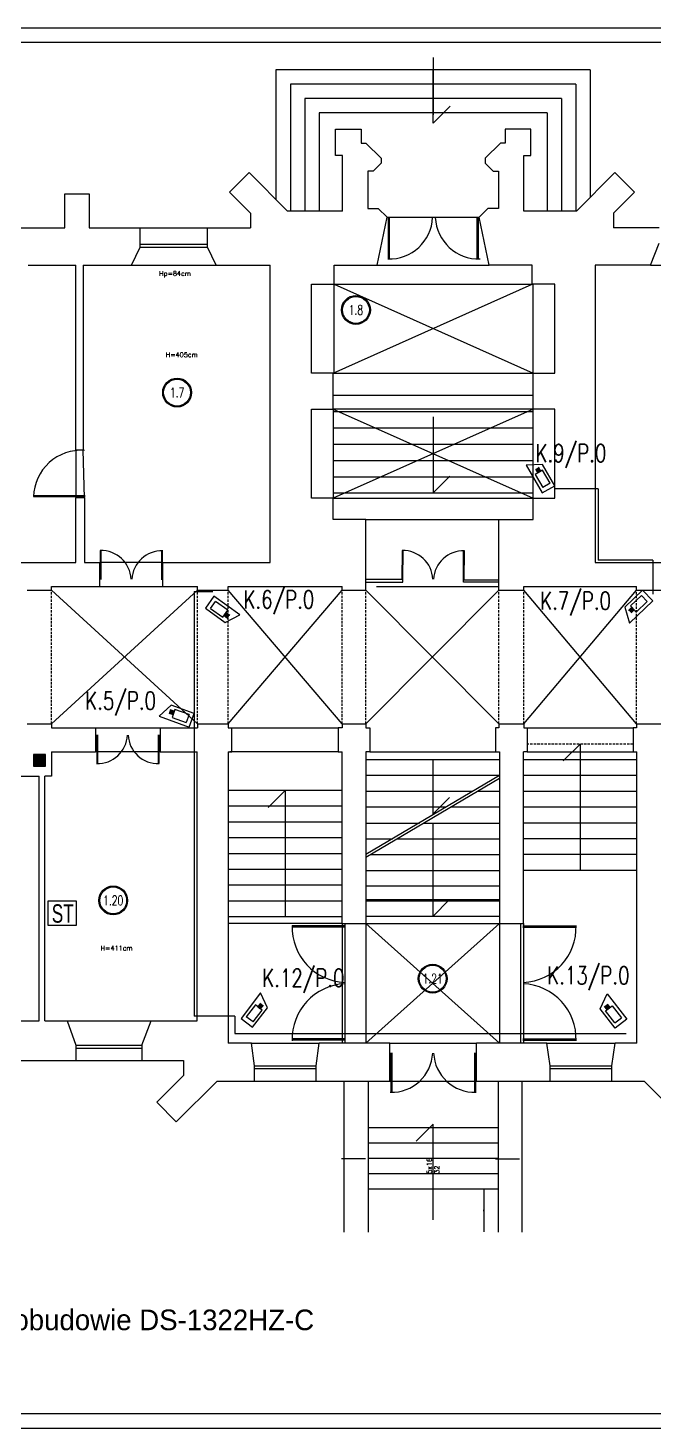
# Model space of a CAD drawing. Header units: millimetres. Extents: x 1324 to 4111, y 907 to 64537.
# Drawn here: x 1573.5 to 1704.3, y 1545.8 to 1838.2 of the extents above; entities that cross this region are included whole.
import ezdxf
from ezdxf.enums import TextEntityAlignment as Align

# ---------------------------------------------------------------- set-up
doc = ezdxf.new("R2010")
doc.units = ezdxf.units.MM
doc.linetypes.add('DASHED', pattern=[0.75, 0.5, -0.25])
for name, color, linetype in [('_______CCTV', 7, 'Continuous'), ('ELEKTRYK', 5, 'Continuous'), ('ELKOS', 5, 'Continuous'), ('podkład', 8, 'Continuous'), ('TABELKI', 7, 'Continuous'), ('XIE-struktura opis', 7, 'Continuous')]:
    doc.layers.add(name, color=color, linetype=linetype)
doc.layers.add('E-Gniazda', color=5, linetype='Continuous', lineweight=30)
doc.styles.add('NIMBUSAN', font='ne19001d.ttf')
doc.styles.add('OPIS_CIENKI', font='romans.shx', dxfattribs={"width": 0.75, "height": 2})
doc.styles.add('ROMAND', font='romand')

msp = doc.modelspace()

# ---------------------------------------------------------------- hatches: boundary and pattern name
at = {"layer": '_______CCTV'}
for points in [[(1679.99, 1745.27), (1679.52, 1746.09), (1680.15, 1746.46), (1680.63, 1745.64)], [(1700.15, 1716.67), (1699.47, 1716.02), (1698.96, 1716.55), (1699.64, 1717.2)], [(1614.87, 1716.07), (1615.63, 1715.52), (1615.2, 1714.93), (1614.44, 1715.48)], [(1603.8, 1694.8), (1602.91, 1695.12), (1603.16, 1695.81), (1604.04, 1695.49)], [(1621.51, 1633.78), (1622.08, 1634.53), (1622.66, 1634.08), (1622.09, 1633.33)], [(1695.06, 1633.58), (1694.49, 1634.33), (1693.91, 1633.88), (1694.48, 1633.13)]]:
    msp.add_hatch(color=256, dxfattribs=at).paths.add_polyline_path(points)
at = {"layer": 'podkład'}
msp.add_hatch(color=8, dxfattribs=at).paths.add_polyline_path([(1577.14, 1686.49), (1574.64, 1686.49), (1574.64, 1683.99), (1577.14, 1683.99)])

# ---------------------------------------------------------------- linework, layer by layer
at = {"layer": '_______CCTV', "color": 6}
for p, q in [((1680.97, 1747.05), (1677.55, 1746.88)), ((1677.55, 1746.88), (1680.9, 1741.09)), ((1683.54, 1742.61), (1680.97, 1747.05)), ((1680.9, 1741.09), (1683.54, 1742.61)), ((1701.9, 1720.75), (1698.19, 1717.21)), ((1704, 1718.54), (1701.9, 1720.75)), ((1612.32, 1719.52), (1610.54, 1717.05)), ((1610.54, 1717.05), (1614.7, 1714.05)), ((1617.75, 1715.6), (1612.32, 1719.52)), ((1698.19, 1717.21), (1699.16, 1713.92)), ((1699.16, 1713.92), (1704, 1718.54)), ((1614.7, 1714.05), (1617.75, 1715.6)), ((1603.4, 1696.79), (1600.89, 1694.45)), ((1608.22, 1695.05), (1603.4, 1696.79)), ((1600.89, 1694.45), (1607.19, 1692.19)), ((1607.19, 1692.19), (1608.22, 1695.05)), ((1622.06, 1636.65), (1617.99, 1631.34)), ((1623.53, 1633.55), (1622.06, 1636.65)), ((1693.04, 1633.35), (1694.51, 1636.45)), ((1694.51, 1636.45), (1698.58, 1631.14)), ((1620.41, 1629.48), (1623.53, 1633.55)), ((1696.16, 1629.28), (1693.04, 1633.35)), ((1617.99, 1631.34), (1620.41, 1629.48)), ((1698.58, 1631.14), (1696.16, 1629.28))]:
    msp.add_line(p, q, dxfattribs=at)
at = {"layer": '_______CCTV'}
for p, q in [((1679.52, 1746.09), (1679.99, 1745.27)), ((1680.63, 1745.64), (1680.15, 1746.46)), ((1680.99, 1745.85), (1679.45, 1744.96)), ((1679.45, 1744.96), (1681.02, 1742.24)), ((1679.99, 1745.27), (1680.63, 1745.64)), ((1682.56, 1743.13), (1680.99, 1745.85)), ((1682.56, 1743.13), (1681.02, 1742.24)), ((1701.63, 1719.67), (1699.35, 1717.51)), ((1701.63, 1719.67), (1702.85, 1718.38)), ((1611.65, 1716.97), (1612.69, 1718.42)), ((1611.65, 1716.97), (1614.19, 1715.14)), ((1615.23, 1716.58), (1612.69, 1718.42)), ((1699.64, 1717.2), (1698.96, 1716.55)), ((1699.35, 1717.51), (1700.58, 1716.22)), ((1699.47, 1716.02), (1700.15, 1716.67)), ((1700.15, 1716.67), (1699.64, 1717.2)), ((1700.58, 1716.22), (1702.85, 1718.38)), ((1614.19, 1715.14), (1615.23, 1716.58)), ((1614.87, 1716.07), (1614.44, 1715.48)), ((1614.44, 1715.48), (1615.2, 1714.93)), ((1615.63, 1715.52), (1614.87, 1716.07)), ((1602.91, 1695.12), (1603.8, 1694.8)), ((1604.04, 1695.49), (1603.16, 1695.81)), ((1604.19, 1695.88), (1603.58, 1694.21)), ((1603.58, 1694.21), (1606.54, 1693.14)), ((1603.8, 1694.8), (1604.04, 1695.49)), ((1607.14, 1694.82), (1604.19, 1695.88)), ((1607.14, 1694.82), (1606.54, 1693.14)), ((1621.01, 1634.16), (1619.1, 1631.67)), ((1620.51, 1630.59), (1622.42, 1633.08)), ((1622.42, 1633.08), (1621.01, 1634.16)), ((1622.08, 1634.53), (1621.51, 1633.78)), ((1621.51, 1633.78), (1622.09, 1633.33)), ((1622.09, 1633.33), (1622.66, 1634.08)), ((1694.48, 1633.13), (1693.91, 1633.88)), ((1694.15, 1632.88), (1695.56, 1633.96)), ((1696.06, 1630.39), (1694.15, 1632.88)), ((1695.06, 1633.58), (1694.48, 1633.13)), ((1694.49, 1634.33), (1695.06, 1633.58)), ((1695.56, 1633.96), (1697.47, 1631.47)), ((1620.51, 1630.59), (1619.1, 1631.67)), ((1696.06, 1630.39), (1697.47, 1631.47))]:
    msp.add_line(p, q, dxfattribs=at)
at = {"layer": 'DEFPOINTS', "color": 7}
for p, q in [((1982.01, 1838.21), (1326.01, 1838.21)), ((1326.01, 1545.77), (1982.01, 1545.77))]:
    msp.add_line(p, q, dxfattribs=at)
at = {"layer": 'E-Gniazda', "color": 5}
for p, q in [((1577.71, 1655.87), (1583.52, 1655.87)), ((1577.71, 1650.72), (1577.71, 1655.87)), ((1583.52, 1655.87), (1583.52, 1650.72)), ((1583.52, 1650.72), (1577.71, 1650.72))]:
    msp.add_line(p, q, dxfattribs=at)
at = {"layer": 'ELEKTRYK', "color": 4}
for p, q in [((1692.62, 1741.94), (1683.54, 1741.94)), ((1692.62, 1741.94), (1692.62, 1727.08)), ((1704, 1727.08), (1692.62, 1727.08)), ((1704, 1727.08), (1704, 1719.98)), ((1608.22, 1720.49), (1612.09, 1720.49)), ((1608.22, 1720.49), (1608.22, 1631.82)), ((1616.71, 1631.82), (1608.22, 1631.82)), ((1616.71, 1631.82), (1616.71, 1628.15)), ((1616.71, 1628.15), (1698.43, 1628.15))]:
    msp.add_line(p, q, dxfattribs=at)
at = {"layer": 'podkład', "color": 8}
for p, q in [((1658.13, 1832.08), (1658.13, 1820.08)), ((1690.97, 1829.48), (1625.3, 1829.48)), ((1625.3, 1829.48), (1625.3, 1802.42)), ((1658.13, 1818.31), (1658.13, 1829.48)), ((1690.97, 1829.48), (1690.97, 1802.9)), ((1687.97, 1826.48), (1628.3, 1826.48)), ((1628.3, 1826.48), (1628.3, 1799.98)), ((1687.97, 1826.48), (1687.97, 1799.98)), ((1684.97, 1823.48), (1631.3, 1823.48)), ((1631.3, 1823.48), (1631.3, 1799.98)), ((1684.97, 1823.48), (1684.97, 1799.98)), ((1681.97, 1820.48), (1634.3, 1820.48)), ((1634.3, 1820.48), (1634.3, 1799.98)), ((1658.13, 1818.31), (1661.67, 1821.85)), ((1681.97, 1820.48), (1681.97, 1799.98)), ((1637.7, 1811.58), (1637.7, 1817.08)), ((1637.7, 1817.08), (1643.1, 1817.08)), ((1643.1, 1817.08), (1643.1, 1814.18)), ((1678.57, 1817.08), (1673.17, 1817.08)), ((1673.17, 1817.08), (1673.17, 1814.18)), ((1678.57, 1811.58), (1678.57, 1817.08)), ((1643.1, 1814.18), (1644.1, 1814.18)), ((1644.1, 1814.18), (1647.28, 1811)), ((1672.17, 1814.18), (1668.98, 1811)), ((1673.17, 1814.18), (1672.17, 1814.18)), ((1639.2, 1811.58), (1637.7, 1811.58)), ((1639.2, 1799.98), (1639.2, 1811.58)), ((1647.28, 1811), (1647.28, 1810)), ((1668.98, 1811), (1668.98, 1810)), ((1677.07, 1799.98), (1677.07, 1811.58)), ((1677.07, 1811.58), (1678.57, 1811.58)), ((1615.61, 1803.91), (1619.71, 1808.01)), ((1619.71, 1808.01), (1627.73, 1799.98)), ((1645.58, 1808.31), (1644.48, 1808.31)), ((1644.48, 1808.31), (1644.48, 1800.51)), ((1647.28, 1810), (1645.58, 1808.31)), ((1668.98, 1810), (1670.68, 1808.31)), ((1670.68, 1808.31), (1671.78, 1808.31)), ((1671.78, 1808.31), (1671.78, 1800.51)), ((1688.05, 1799.98), (1696.07, 1808.01)), ((1696.07, 1808.01), (1700.17, 1803.91)), ((1581.19, 1796.45), (1581.19, 1803.54)), ((1581.19, 1803.54), (1586.29, 1803.54)), ((1586.29, 1803.54), (1586.29, 1796.45)), ((1619.99, 1799.52), (1615.61, 1803.91)), ((1700.17, 1803.91), (1695.79, 1799.53)), ((1619.99, 1799.52), (1619.99, 1796.45)), ((1639.2, 1799.98), (1627.73, 1799.98)), ((1644.48, 1800.51), (1646.68, 1800.51)), ((1646.42, 1788.68), (1648.52, 1798.67)), ((1646.68, 1800.51), (1648.52, 1798.67)), ((1648.52, 1798.67), (1667.74, 1798.67)), ((1648.74, 1798.7), (1648.74, 1789.96)), ((1648.96, 1798.7), (1648.96, 1789.96)), ((1667.29, 1798.7), (1667.29, 1789.96)), ((1667.51, 1798.7), (1667.51, 1789.96)), ((1669.58, 1800.51), (1667.74, 1798.67)), ((1669.84, 1788.68), (1667.74, 1798.67)), ((1671.78, 1800.51), (1669.58, 1800.51)), ((1688.05, 1799.98), (1677.07, 1799.98)), ((1695.79, 1799.53), (1695.79, 1796.45)), ((1571.69, 1796.45), (1581.19, 1796.45)), ((1586.29, 1796.45), (1590.39, 1796.45)), ((1590.39, 1796.45), (1596.89, 1796.45)), ((1596.89, 1792.45), (1596.89, 1796.45)), ((1596.89, 1796.45), (1610.99, 1796.45)), ((1610.99, 1796.45), (1619.99, 1796.45)), ((1610.99, 1792.45), (1610.99, 1796.45)), ((1705.34, 1796.45), (1695.79, 1796.45)), ((1596.89, 1793.05), (1610.99, 1793.05)), ((1703.54, 1788.65), (1705.34, 1793.25)), ((1595.09, 1788.65), (1596.89, 1792.45)), ((1596.89, 1792.45), (1610.99, 1792.45)), ((1612.79, 1788.65), (1610.99, 1792.45)), ((1573.49, 1788.65), (1583.49, 1788.65)), ((1583.5, 1750), (1583.49, 1788.65)), ((1584.99, 1788.65), (1585, 1750)), ((1584.99, 1788.65), (1595.09, 1788.65)), ((1595.09, 1788.65), (1612.79, 1788.65)), ((1612.79, 1788.65), (1624.09, 1788.65)), ((1624.09, 1726.55), (1624.09, 1788.65)), ((1637.42, 1784.68), (1637.42, 1788.68)), ((1637.42, 1788.68), (1646.42, 1788.68)), ((1646.42, 1788.68), (1669.84, 1788.68)), ((1678.84, 1788.68), (1669.84, 1788.68)), ((1678.84, 1784.68), (1678.84, 1788.68)), ((1703.54, 1788.65), (1691.99, 1788.65)), ((1691.99, 1788.65), (1691.99, 1726.55)), ((1703.54, 1788.65), (1719.84, 1788.65)), ((1632.72, 1766.08), (1632.72, 1784.68)), ((1632.72, 1784.68), (1637.42, 1784.68)), ((1637.22, 1766.08), (1678.84, 1784.68)), ((1637.42, 1766.08), (1637.42, 1784.68)), ((1637.42, 1784.68), (1678.84, 1784.68)), ((1637.42, 1784.68), (1679.04, 1766.08)), ((1683.54, 1784.68), (1678.84, 1784.68)), ((1679.04, 1766.08), (1679.04, 1784.68)), ((1683.54, 1766.08), (1683.54, 1784.68)), ((1637.22, 1766.08), (1632.72, 1766.08)), ((1637.22, 1758.58), (1637.22, 1766.08)), ((1637.22, 1766.08), (1679.04, 1766.08)), ((1679.04, 1758.58), (1679.04, 1766.08)), ((1679.04, 1766.08), (1683.54, 1766.08)), ((1637.22, 1761.48), (1679.04, 1761.48)), ((1632.72, 1739.98), (1632.72, 1758.58)), ((1632.72, 1758.58), (1637.22, 1758.58)), ((1679.04, 1758.58), (1637.22, 1758.58)), ((1637.22, 1758.58), (1637.22, 1739.98)), ((1637.22, 1758.58), (1679.02, 1739.98)), ((1637.22, 1758.08), (1679.04, 1758.08)), ((1679.04, 1758.58), (1637.25, 1739.98)), ((1679.02, 1739.98), (1679.02, 1758.58)), ((1683.54, 1758.58), (1679.04, 1758.58)), ((1683.54, 1739.98), (1683.54, 1758.58)), ((1637.22, 1754.68), (1679.02, 1754.68)), ((1658.13, 1756.98), (1658.13, 1741.09)), ((1583.5, 1750), (1583.49, 1740.05)), ((1585, 1750), (1583.5, 1750)), ((1585.29, 1740.05), (1585, 1750)), ((1637.22, 1751.28), (1679.02, 1751.28)), ((1637.22, 1747.88), (1679.02, 1747.88)), ((1637.22, 1744.48), (1679.02, 1744.48)), ((1658.12, 1741.08), (1661.65, 1744.62)), ((1585.43, 1740.31), (1574.64, 1740.31)), ((1585.43, 1740.48), (1574.65, 1740.48)), ((1583.49, 1726.55), (1583.49, 1740.05)), ((1585.29, 1740.05), (1583.49, 1740.05)), ((1585.29, 1740.05), (1585.29, 1726.55)), ((1637.22, 1741.08), (1679.02, 1741.08)), ((1637.25, 1739.98), (1632.72, 1739.98)), ((1637.25, 1735.55), (1637.25, 1739.98)), ((1637.25, 1739.98), (1679.02, 1739.98)), ((1679.02, 1735.55), (1679.02, 1739.98)), ((1679.02, 1739.98), (1683.54, 1739.98)), ((1644.09, 1735.55), (1637.25, 1735.55)), ((1644.09, 1726.55), (1644.09, 1735.55)), ((1644.09, 1735.55), (1671.89, 1735.55)), ((1671.89, 1726.55), (1671.89, 1735.55)), ((1671.89, 1735.55), (1679.02, 1735.55)), ((1588.62, 1723.02), (1588.65, 1729.06)), ((1588.77, 1723.02), (1588.8, 1729.06)), ((1601.42, 1722.95), (1601.45, 1728.99)), ((1601.57, 1722.95), (1601.6, 1728.99)), ((1651.66, 1723.02), (1651.7, 1729.06)), ((1651.81, 1723.02), (1651.85, 1729.06)), ((1664.47, 1722.95), (1664.5, 1728.99)), ((1664.62, 1722.95), (1664.65, 1728.98)), ((1543.79, 1726.55), (1583.49, 1726.55)), ((1585.29, 1726.55), (1588.49, 1726.55)), ((1588.49, 1721.54), (1588.49, 1726.55)), ((1601.69, 1726.55), (1588.49, 1726.55)), ((1601.69, 1726.55), (1624.09, 1726.55)), ((1601.69, 1721.54), (1601.69, 1726.55)), ((1644.09, 1721.54), (1644.09, 1726.55)), ((1671.89, 1721.54), (1671.89, 1726.55)), ((1691.99, 1726.55), (1713.99, 1726.55)), ((1651.81, 1723.02), (1644.09, 1723.02)), ((1651.81, 1722.42), (1651.81, 1723.02)), ((1664.45, 1722.42), (1664.45, 1723.02)), ((1664.47, 1722.95), (1671.89, 1722.95)), ((1573.29, 1720.75), (1578.39, 1720.75)), ((1578.39, 1721.54), (1588.49, 1721.54)), ((1578.39, 1720.75), (1578.39, 1721.54)), ((1578.39, 1692.85), (1608.89, 1720.75)), ((1608.89, 1692.85), (1578.39, 1720.75)), ((1588.49, 1721.54), (1601.69, 1721.54)), ((1601.69, 1721.54), (1608.89, 1721.54)), ((1608.89, 1720.75), (1608.89, 1721.54)), ((1608.89, 1720.75), (1615.29, 1720.75)), ((1615.29, 1721.54), (1639.09, 1721.54)), ((1615.29, 1720.75), (1615.29, 1721.54)), ((1615.29, 1692.85), (1639.09, 1720.75)), ((1639.09, 1692.85), (1615.29, 1720.75)), ((1639.09, 1720.75), (1639.09, 1721.54)), ((1639.09, 1720.75), (1644.09, 1720.75)), ((1644.09, 1722.42), (1651.81, 1722.42)), ((1644.09, 1720.75), (1644.09, 1721.54)), ((1644.09, 1692.85), (1671.89, 1720.75)), ((1671.89, 1692.85), (1644.09, 1720.75)), ((1646.33, 1721.54), (1671.89, 1721.54)), ((1671.89, 1722.42), (1664.45, 1722.42)), ((1671.89, 1720.75), (1671.89, 1721.54)), ((1671.89, 1720.75), (1677.09, 1720.75)), ((1677.09, 1721.54), (1700.59, 1721.54)), ((1677.09, 1720.75), (1677.09, 1721.54)), ((1677.09, 1692.85), (1700.59, 1720.75)), ((1700.59, 1692.85), (1677.09, 1720.75)), ((1700.59, 1720.75), (1700.59, 1721.54)), ((1700.59, 1720.75), (1707.19, 1720.75)), ((1573.29, 1692.85), (1578.39, 1692.85)), ((1578.39, 1692.85), (1578.39, 1692.04)), ((1578.39, 1692.04), (1587.59, 1692.04)), ((1587.59, 1692.04), (1587.59, 1687.04)), ((1587.59, 1692.04), (1601.09, 1692.04)), ((1587.86, 1690.59), (1587.86, 1684.56)), ((1588.01, 1690.59), (1588.01, 1684.55)), ((1600.66, 1690.59), (1600.66, 1684.55)), ((1600.81, 1690.59), (1600.81, 1684.56)), ((1601.09, 1692.04), (1608.89, 1692.04)), ((1601.09, 1692.04), (1601.09, 1687.04)), ((1608.89, 1692.85), (1615.29, 1692.85)), ((1608.89, 1692.85), (1608.89, 1692.04)), ((1615.29, 1692.85), (1615.29, 1692.04)), ((1615.29, 1692.04), (1616.09, 1692.04)), ((1616.09, 1687.04), (1616.09, 1692.04)), ((1616.09, 1692.04), (1638.29, 1692.04)), ((1639.09, 1692.04), (1638.29, 1692.04)), ((1638.29, 1692.04), (1638.29, 1687.04)), ((1639.09, 1692.85), (1644.09, 1692.85)), ((1639.09, 1692.85), (1639.09, 1692.04)), ((1644.09, 1692.85), (1644.09, 1692.04)), ((1644.09, 1692.04), (1644.89, 1692.04)), ((1644.89, 1692.04), (1644.89, 1687.04)), ((1671.89, 1692.04), (1671.19, 1692.04)), ((1671.19, 1692.04), (1671.19, 1687.04)), ((1671.89, 1692.85), (1677.09, 1692.85)), ((1671.89, 1692.85), (1671.89, 1692.04)), ((1677.09, 1692.85), (1677.09, 1692.04)), ((1677.09, 1692.04), (1677.79, 1692.04)), ((1677.79, 1692.04), (1677.79, 1687.04)), ((1677.79, 1692.04), (1699.89, 1692.03)), ((1699.89, 1692.03), (1699.89, 1687.04)), ((1700.59, 1692.03), (1699.89, 1692.03)), ((1700.59, 1692.85), (1707.19, 1692.85)), ((1700.59, 1692.85), (1700.59, 1692.03)), ((1688.84, 1688.64), (1685.3, 1685.1)), ((1688.84, 1688.64), (1688.84, 1662.24)), ((1574.64, 1686.49), (1574.64, 1683.99)), ((1577.14, 1686.49), (1574.64, 1686.49)), ((1577.14, 1683.99), (1577.14, 1686.49)), ((1578.39, 1687.04), (1587.59, 1687.04)), ((1578.39, 1687.04), (1578.39, 1681.94)), ((1601.09, 1687.04), (1587.59, 1687.04)), ((1601.09, 1687.04), (1608.8, 1687.04)), ((1608.8, 1630.84), (1608.8, 1687.04)), ((1615.29, 1687.04), (1615.29, 1626.15)), ((1615.29, 1687.04), (1616.09, 1687.04)), ((1638.29, 1687.04), (1615.69, 1687.04)), ((1638.29, 1687.04), (1639.09, 1687.04)), ((1639.09, 1651.15), (1639.09, 1687.04)), ((1644.09, 1687.04), (1644.09, 1651.15)), ((1644.89, 1687.04), (1644.09, 1687.04)), ((1671.99, 1685.34), (1644.09, 1685.34)), ((1644.89, 1687.04), (1671.19, 1687.04)), ((1658.04, 1685.34), (1658.04, 1673.97)), ((1671.19, 1687.04), (1671.99, 1687.04)), ((1671.99, 1687.04), (1671.99, 1651.15)), ((1676.99, 1651.15), (1676.99, 1687.04)), ((1677.79, 1687.04), (1676.99, 1687.04)), ((1700.69, 1685.34), (1676.99, 1685.34)), ((1677.79, 1687.04), (1699.89, 1687.04)), ((1699.89, 1687.04), (1700.69, 1687.03)), ((1700.69, 1626.15), (1700.69, 1687.03)), ((1568.9, 1681.94), (1575.8, 1681.94)), ((1574.64, 1683.99), (1577.14, 1683.99)), ((1575.8, 1630.84), (1575.8, 1681.94)), ((1577, 1630.84), (1577, 1681.94)), ((1578.39, 1681.94), (1577, 1681.94)), ((1671.99, 1682.04), (1644.09, 1682.04)), ((1671.99, 1682.04), (1644.09, 1665.54)), ((1700.69, 1682.04), (1676.99, 1682.04)), ((1639.09, 1678.94), (1615.29, 1678.94)), ((1627.2, 1678.94), (1623.67, 1675.4)), ((1627.2, 1678.94), (1627.25, 1652.64)), ((1671.99, 1681.46), (1644.09, 1664.96)), ((1666.41, 1678.74), (1644.09, 1678.74)), ((1671.99, 1678.74), (1667.39, 1678.74)), ((1700.69, 1678.74), (1676.99, 1678.74)), ((1661.57, 1677.5), (1658.04, 1673.97)), ((1639.09, 1675.64), (1615.29, 1675.64)), ((1660.83, 1675.44), (1644.09, 1675.44)), ((1671.99, 1675.44), (1661.81, 1675.44)), ((1700.69, 1675.44), (1676.99, 1675.44)), ((1639.09, 1672.34), (1615.29, 1672.34)), ((1644.09, 1672.14), (1655.25, 1672.14)), ((1656.23, 1672.14), (1671.99, 1672.14)), ((1658.04, 1672.14), (1658.04, 1652.64)), ((1700.69, 1672.14), (1676.99, 1672.14)), ((1639.09, 1669.04), (1615.29, 1669.04)), ((1644.09, 1668.84), (1649.67, 1668.84)), ((1650.65, 1668.84), (1671.99, 1668.84)), ((1700.69, 1668.84), (1676.99, 1668.84)), ((1639.09, 1665.74), (1615.29, 1665.74)), ((1645.07, 1665.54), (1671.99, 1665.54)), ((1700.69, 1665.54), (1676.99, 1665.54)), ((1639.09, 1662.44), (1615.29, 1662.44)), ((1644.09, 1662.24), (1671.99, 1662.24)), ((1700.69, 1662.24), (1676.99, 1662.24)), ((1639.09, 1659.14), (1615.29, 1659.14)), ((1644.09, 1659.04), (1671.99, 1659.04)), ((1639.09, 1655.84), (1615.39, 1655.84)), ((1644.09, 1656.15), (1671.99, 1656.15)), ((1671.99, 1655.84), (1644.09, 1655.84)), ((1658.04, 1652.64), (1661.57, 1656.17)), ((1615.39, 1652.64), (1639.09, 1652.64)), ((1671.99, 1652.64), (1644.09, 1652.64)), ((1639.09, 1651.15), (1615.29, 1651.15)), ((1639.8, 1650.64), (1628.67, 1650.64)), ((1639.8, 1650.37), (1628.67, 1650.37)), ((1639.09, 1651.15), (1644.09, 1651.15)), ((1639.09, 1651.15), (1639.09, 1626.15)), ((1639.09, 1651.15), (1639.09, 1626.15)), ((1639.69, 1651.15), (1639.69, 1626.15)), ((1644.09, 1651.15), (1644.09, 1626.15)), ((1644.09, 1651.15), (1671.99, 1651.15)), ((1644.09, 1626.15), (1671.99, 1651.15)), ((1671.99, 1626.15), (1644.09, 1651.15)), ((1644.09, 1651.15), (1644.09, 1626.15)), ((1671.99, 1651.15), (1676.99, 1651.15)), ((1671.99, 1651.15), (1671.99, 1626.15)), ((1671.99, 1651.15), (1671.99, 1626.15)), ((1676.39, 1651.15), (1676.39, 1626.15)), ((1676.87, 1650.64), (1688, 1650.64)), ((1676.87, 1650.37), (1688, 1650.37)), ((1676.99, 1651.15), (1676.99, 1626.15)), ((1676.99, 1651.15), (1676.99, 1626.15)), ((1570.9, 1630.84), (1575.8, 1630.84)), ((1577, 1630.84), (1581.7, 1630.84)), ((1581.7, 1630.84), (1583.5, 1625.74)), ((1581.7, 1630.84), (1599.2, 1630.84)), ((1597.3, 1625.74), (1599.2, 1630.84)), ((1599.2, 1630.84), (1608.8, 1630.84)), ((1620.19, 1626.15), (1615.29, 1626.15)), ((1620.79, 1621.45), (1620.19, 1626.15)), ((1620.19, 1626.15), (1634.29, 1626.15)), ((1639.8, 1627.03), (1628.67, 1627.03)), ((1639.8, 1626.75), (1628.67, 1626.75)), ((1633.69, 1621.45), (1634.29, 1626.15)), ((1649.06, 1626.15), (1634.29, 1626.15)), ((1649.05, 1626.15), (1667.21, 1626.15)), ((1649.06, 1618.25), (1649.06, 1626.15)), ((1681.89, 1626.15), (1667.21, 1626.15)), ((1667.21, 1618.25), (1667.21, 1626.15)), ((1676.87, 1627.03), (1688, 1627.03)), ((1676.87, 1626.75), (1688, 1626.75)), ((1682.59, 1621.45), (1681.89, 1626.15)), ((1681.89, 1626.15), (1696.19, 1626.15)), ((1695.49, 1621.45), (1696.19, 1626.15)), ((1700.69, 1626.15), (1696.19, 1626.15)), ((1583.5, 1625.74), (1597.3, 1625.74)), ((1583.5, 1625.74), (1583.5, 1622.54)), ((1583.5, 1625.14), (1597.3, 1625.14)), ((1597.3, 1625.74), (1597.3, 1622.54)), ((1649.26, 1624.17), (1649.26, 1615.9)), ((1649.47, 1624.17), (1649.47, 1615.9)), ((1666.8, 1624.17), (1666.8, 1615.9)), ((1667.01, 1624.17), (1667.01, 1615.9)), ((1569, 1622.54), (1583.5, 1622.54)), ((1583.5, 1622.54), (1597.3, 1622.54)), ((1597.3, 1622.54), (1605.99, 1622.54)), ((1605.99, 1622.54), (1605.99, 1619.43)), ((1620.79, 1621.45), (1633.69, 1621.45)), ((1620.79, 1618.25), (1620.79, 1621.45)), ((1620.79, 1620.85), (1633.69, 1620.85)), ((1633.69, 1618.25), (1633.69, 1621.45)), ((1682.59, 1621.45), (1695.49, 1621.45)), ((1682.59, 1618.25), (1682.59, 1621.45)), ((1682.59, 1620.85), (1695.49, 1620.85)), ((1695.49, 1618.25), (1695.49, 1621.45)), ((1605.99, 1619.43), (1600.37, 1613.82)), ((1604.47, 1609.71), (1613.02, 1618.25)), ((1613.02, 1618.25), (1620.79, 1618.25)), ((1620.79, 1618.25), (1633.69, 1618.25)), ((1633.69, 1618.25), (1649.06, 1618.25)), ((1639.54, 1586.65), (1639.54, 1618.25)), ((1644.54, 1618.25), (1644.54, 1586.65)), ((1649.06, 1618.25), (1667.21, 1618.25)), ((1667.21, 1618.25), (1682.59, 1618.25)), ((1671.74, 1618.25), (1671.74, 1586.65)), ((1676.74, 1586.65), (1676.74, 1618.25)), ((1682.59, 1618.25), (1695.49, 1618.25)), ((1695.49, 1618.25), (1702.24, 1618.25)), ((1710.87, 1609.59), (1702.24, 1618.25)), ((1600.37, 1613.82), (1604.47, 1609.71)), ((1644.54, 1608.55), (1671.74, 1608.55)), ((1658.14, 1609.25), (1654.6, 1605.71)), ((1658.14, 1589.25), (1658.14, 1609.25)), ((1644.54, 1605.35), (1671.74, 1605.35)), ((1643.97, 1602.03), (1638.97, 1602.03)), ((1644.54, 1602.15), (1671.74, 1602.15)), ((1671.17, 1602.03), (1676.17, 1602.03)), ((1644.54, 1598.95), (1671.74, 1598.95)), ((1644.54, 1595.75), (1671.74, 1595.75)), ((1668.73, 1595.65), (1668.73, 1586.75))]:
    msp.add_line(p, q, dxfattribs=at)
at = {"layer": 'podkład', "color": 8, "linetype": 'DASHED'}
for p, q in [((1578.39, 1692.85), (1578.39, 1720.75)), ((1608.89, 1692.85), (1608.89, 1720.75)), ((1615.29, 1692.85), (1615.29, 1720.75)), ((1639.09, 1692.85), (1639.09, 1720.75)), ((1644.09, 1692.85), (1644.09, 1720.75)), ((1671.89, 1692.85), (1671.89, 1720.75)), ((1677.09, 1692.85), (1677.09, 1720.75)), ((1700.59, 1692.85), (1700.59, 1720.75)), ((1699.89, 1688.64), (1677.79, 1688.64))]:
    msp.add_line(p, q, dxfattribs=at)
at = {"layer": 'podkład', "color": 8}
for centre, radius in [((1642, 1779.32), 3.01), ((1642, 1779.32), 2.81), ((1604.64, 1762.06), 3.01), ((1604.64, 1762.06), 2.81), ((1591.29, 1655.97), 3.01), ((1591.29, 1655.97), 2.81), ((1658.03, 1639.64), 3.01), ((1658.03, 1639.64), 2.81)]:
    msp.add_circle(centre, radius, dxfattribs=at)
for centre, radius, start, end in [((1648.96, 1799.03), 9.07, 268.0239, 357.3659), ((1667.65, 1799.03), 9.07, 182.6341, 271.9761), ((1584.59, 1740.06), 9.95, 86.0307, 178.5364), ((1588.77, 1722.8), 6.26, 2.3174, 91.6594), ((1601.42, 1722.73), 6.26, 87.7072, 177.0493), ((1651.81, 1722.8), 6.26, 2.3174, 91.6594), ((1664.46, 1722.73), 6.26, 87.7072, 177.0493), ((1588.01, 1690.81), 6.26, 268.0239, 357.3659), ((1600.66, 1690.81), 6.26, 182.6341, 271.9761), ((1640.22, 1650.37), 11.55, 178.0239, 267.3659), ((1676.45, 1650.37), 11.55, 272.6341, 1.9761), ((1640.22, 1627.03), 11.55, 92.6341, 181.9761), ((1676.45, 1627.03), 11.55, 358.0239, 87.3659), ((1649.47, 1624.47), 8.58, 268.0239, 357.3659), ((1666.8, 1624.47), 8.58, 182.6341, 271.9761)]:
    msp.add_arc(centre, radius, start, end, dxfattribs=at)
at = {"layer": 'TABELKI', "color": 7}
for p, q in [((1979.01, 1835.21), (1329.01, 1835.21)), ((1329.01, 1548.77), (1979.01, 1548.77))]:
    msp.add_line(p, q, dxfattribs=at)

# ---------------------------------------------------------------- texts
at = {"color": 4, "linetype": 'Continuous', "style": 'OPIS_CIENKI', "width": 0.75}
for s, p in [('K.9/P.0', (1679.52, 1747.55)), ('K.6/P.0', (1618.5, 1716.98)), ('K.7/P.0', (1680.49, 1716.71)), ('K.5/P.0', (1585.43, 1695.84)), ('K.12/P.0', (1622.42, 1637.94)), ('K.13/P.0', (1681.97, 1638.46))]:
    msp.add_text(s, height=3.713, dxfattribs=at).set_placement(p)
at = {"layer": 'ELKOS', "color": 7}
msp.add_text('- Kamera zewnętrzna DS-2CD4025FWD-AP w obudowie DS-1322HZ-C ', height=4.3131, dxfattribs=at).set_placement((1449.6, 1566.2))
at = {"layer": 'podkład', "color": 8, "style": 'ROMAND'}
for s, p in [('Hp=84cm', (1604.2, 1786.13)), ('H=405cm', (1605.61, 1769.16)), ('H=411cm', (1592, 1645.21))]:
    msp.add_text(s, height=1, dxfattribs=at).set_placement(p, align=Align.BOTTOM_CENTER)
at = {"layer": 'podkład', "color": 8, "style": 'ROMAND', "width": 0.7}
for s, p in [('1.8', (1642, 1779.32)), ('1.7', (1604.64, 1762.06)), ('1.20', (1591.29, 1655.97)), ('1.21', (1658.03, 1639.64))]:
    msp.add_text(s, height=2, dxfattribs=at).set_placement(p, align=Align.MIDDLE_CENTER)
at = {"layer": 'podkład', "color": 8, "style": 'ROMAND'}
for s, p in [('5x16', (1658.14, 1598.88)), ('32', (1659.71, 1598.88))]:
    msp.add_text(s, height=1, rotation=90, dxfattribs=at).set_placement(p, align=Align.BOTTOM_LEFT)
at = {"layer": 'podkład', "color": 8, "insert": (1668.66, 1591.2), "char_height": 0.09, "attachment_point": 5, "rotation": 90, "style": 'ROMAND'}
msp.add_mtext('\\A1;910', dxfattribs=at)
at = {"layer": 'XIE-struktura opis', "color": 6, "style": 'NIMBUSAN', "width": 0.7}
msp.add_text('ST', height=3.84, dxfattribs=at).set_placement((1578.45, 1651.32))

doc.saveas('drawing.dxf')
